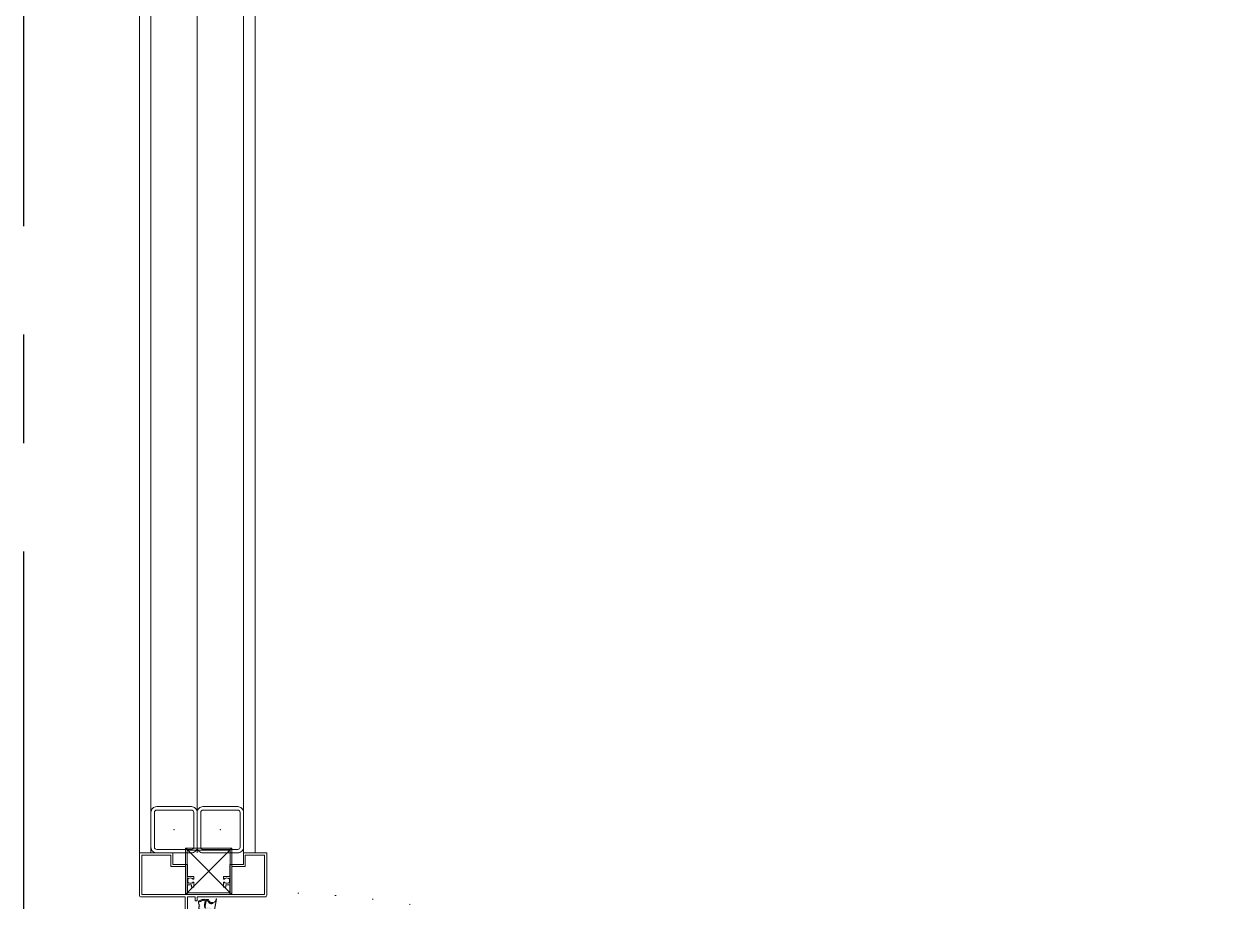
# Model space of a CAD drawing. Extents: x -2365 to 41970, y -230 to 8114.
# Drawn here: x 3588.8 to 3691.3, y 1193.3 to 1269.1 of the extents above; entities that cross this region are included whole.
import ezdxf

# ---------------------------------------------------------------- set-up
doc = ezdxf.new("R2010")
doc.units = 0
doc.header["$LTSCALE"] = 25
doc.linetypes.add('CENTER', pattern=[2, 1.25, -0.25, 0.25, -0.25])
doc.linetypes.add('DOT2', pattern=[0.125, 0, -0.125])
doc.layers.get('0').update_dxf_attribs({"color": 9, "lineweight": 9})
for name, color, linetype, lineweight in [('06D', 9, 'Continuous', 9), ('10', 9, 'Continuous', 9), ('11', 9, 'Continuous', 9), ('20', 9, 'DOT2', 9), ('33', 9, 'BATTING', 9), ('E-KABLO', 7, 'Continuous', 30)]:
    doc.layers.add(name, color=color, linetype=linetype, lineweight=lineweight)
doc.linetypes.add('BATTING', pattern='A,0.0001,-0.1,[134,ltypeshp.shx,S=0.1,R=0,X=-0.1,Y=0],-0.2,[134,ltypeshp.shx,S=0.1,R=180,X=0.1,Y=0],-0.1', length=0.4001)

# ---------------------------------------------------------------- blocks, each defined once
blk = doc.blocks.new('p-korkasa_40x40')
at = {"layer": '10'}
for points in [[(-2, -2), (-2, -2, 4.557572), (-2, -2), (2, -2, 6.895317), (2, -2), (2, -2), (2, 2), (-2, 2), (-2, -2)], [(-1.85, -1.85), (-1.85, 1.85), (1.85, 1.85), (1.85, -1.85), (-1.85, -1.85, -4.556435), (-1.85, -1.85)]]:
    blk.add_lwpolyline(points, format="xyb", close=True, dxfattribs=at)
for points in [[(2, -2), (-2, 2)], [(2, 2), (-2, -1.97)]]:
    blk.add_lwpolyline(points, dxfattribs=at)
blk = doc.blocks.new('P-AH-01-10')
at = {"layer": '10'}
h = blk.add_hatch(color=256, dxfattribs=at)
edge = h.paths.add_edge_path()
edge.add_spline(control_points=[(-4.46, -93.81), (-4.41, -93.85), (-4.31, -93.92), (-4.22, -94.03), (-4.11, -94.12), (-4.16, -94.23), (-4.2, -94.33), (-4.18, -94.44), (-4.11, -94.52), (-4.11, -94.61), (-4.11, -94.73), (-4.27, -94.8), (-4.44, -94.88), (-4.68, -94.9), (-4.84, -94.88), (-4.98, -94.89), (-5, -94.77), (-5.08, -94.7), (-5.16, -94.59), (-5.29, -94.61), (-5.41, -94.63), (-5.55, -94.67), (-5.6, -94.79), (-5.65, -94.97), (-5.67, -94.92), (-5.68, -94.9)], knot_values=[0, 0, 0, 0, 1.972481, 3.574486, 4.459232, 5.627327, 6.631388, 7.787073, 8.750153, 9.776377, 10.52172, 11.983185, 14.349038, 16.622963, 18.666606, 19.53266, 20.303207, 21.531065, 22.895002, 24.140503, 24.941405, 26.576439, 28.121431, 29.408424, 30.069043, 30.069043, 30.069043, 30.069043], degree=3, periodic=0)
edge.add_arc((-5.66, -94.89), 0.02, -189.6961, -163.7234, ccw=False)
edge.add_line((-5.68, -94.89), (-5.51, -93.94))
edge.add_spline(control_points=[(-5.51, -93.94), (-5.47, -93.91), (-5.4, -93.86), (-5.3, -93.85), (-5.24, -93.87), (-5.24, -93.87), (-5.22, -93.94), (-5.22, -93.94)], knot_values=[0, 0, 0, 0, 0.223005, 0.446978, 0.802266, 1.018677, 1.060394, 1.060394, 1.060394, 1.060394], degree=3, periodic=0)
edge.add_arc((-4.99, -93.88), 0.24, -167.1554, -38.8576)
edge.add_spline(control_points=[(-4.8, -94.04), (-4.82, -94.01), (-4.81, -93.95), (-4.87, -93.85), (-4.75, -93.86), (-4.74, -94.05), (-4.58, -93.99), (-4.34, -94), (-4.47, -93.88), (-4.47, -93.83), (-4.46, -93.81)], knot_values=[1.684533, 1.684533, 1.684533, 1.684533, 1.827513, 2.001132, 2.034133, 2.383878, 2.57075, 2.817302, 2.995365, 3.101802, 3.101802, 3.101802, 3.101802], degree=3, periodic=0)
edge = h.paths.add_edge_path(flags=16)
edge.add_spline(control_points=[(-5.49, -94.59), (-5.47, -94.58), (-5.45, -94.56), (-5.41, -94.54), (-5.4, -94.53), (-5.39, -94.53)], knot_values=[4.696286, 4.696286, 4.696286, 4.696286, 4.796123, 4.796123, 4.85442, 4.85442, 4.85442, 4.85442], degree=3, periodic=0)
edge.add_spline(control_points=[(-5.39, -94.53), (-5.39, -94.53), (-5.39, -94.53), (-5.38, -94.53), (-5.37, -94.53), (-5.35, -94.52), (-5.34, -94.52), (-5.33, -94.52), (-5.32, -94.52), (-5.29, -94.52), (-5.27, -94.51), (-5.23, -94.51), (-5.21, -94.51), (-5.17, -94.52), (-5.16, -94.52), (-5.13, -94.53), (-5.11, -94.54), (-5.08, -94.56), (-5.07, -94.57), (-5.04, -94.59), (-5.03, -94.61), (-5.01, -94.63), (-5.01, -94.64), (-4.99, -94.66), (-4.98, -94.66), (-4.96, -94.69), (-4.95, -94.72), (-4.93, -94.74)], knot_values=[3.795206, 3.795206, 3.795206, 3.795206, 3.825435, 3.825435, 3.876176, 3.876176, 3.92312, 3.92312, 3.970064, 3.970064, 4.05608, 4.05608, 4.142095, 4.142095, 4.181856, 4.181856, 4.244412, 4.244412, 4.309456, 4.309456, 4.374501, 4.374501, 4.4364, 4.4364, 4.4983, 4.4983, 4.605733, 4.605733, 4.605733, 4.605733], degree=3, periodic=0)
edge.add_arc((-4.86, -94.71), 0.076, -153.7733, -27.2222)
edge.add_arc((-5.77, -94.32), 1.06, -383.3762, -348.8377)
edge.add_arc((-4.75, -94.12), 0.02, -348.9001, -239.8046)
edge.add_arc((-4.97, -93.84), 0.342, -515.5119, -411.1287, ccw=False)
edge.add_arc((-5.35, -94), 0.0708, -341.8184, -180.1577)
edge.add_line((-5.42, -94), (-5.52, -94.57))
edge.add_arc((-5.5, -94.58), 0.02, -189.6961, -45.6378)
edge = h.paths.add_edge_path(flags=16)
edge.add_spline(control_points=[(-4.62, -94.83), (-4.62, -94.83), (-4.61, -94.83), (-4.58, -94.82), (-4.55, -94.81), (-4.51, -94.79), (-4.51, -94.79), (-4.51, -94.79)], knot_values=[2.606882, 2.606882, 2.606882, 2.606882, 2.618309, 2.618309, 2.814705, 2.814705, 2.821436, 2.821436, 2.821436, 2.821436], degree=3, periodic=0)
edge.add_spline(control_points=[(-4.51, -94.79), (-4.48, -94.78), (-4.44, -94.77), (-4.41, -94.76), (-4.41, -94.76), (-4.41, -94.76)], knot_values=[2.408074, 2.408074, 2.408074, 2.408074, 2.597739, 2.597739, 2.606882, 2.606882, 2.606882, 2.606882], degree=3, periodic=0)
edge.add_spline(control_points=[(-4.41, -94.76), (-4.39, -94.75), (-4.38, -94.75), (-4.35, -94.73), (-4.33, -94.73), (-4.3, -94.71), (-4.29, -94.71), (-4.28, -94.7)], knot_values=[2.149006, 2.149006, 2.149006, 2.149006, 2.238061, 2.238061, 2.336259, 2.336259, 2.408074, 2.408074, 2.408074, 2.408074], degree=3, periodic=0)
edge.add_spline(control_points=[(-4.28, -94.7), (-4.27, -94.7), (-4.27, -94.7), (-4.25, -94.69), (-4.25, -94.69), (-4.23, -94.68), (-4.23, -94.68), (-4.22, -94.67), (-4.21, -94.67), (-4.21, -94.67)], knot_values=[1.977607, 1.977607, 1.977607, 1.977607, 2.00399, 2.00399, 2.053089, 2.053089, 2.101048, 2.101048, 2.149006, 2.149006, 2.149006, 2.149006], degree=3, periodic=0)
edge.add_arc((-4.22, -94.65), 0.02, -411.5664, -360.5556)
edge.add_spline(control_points=[(-4.2, -94.65), (-4.2, -94.65), (-4.2, -94.65), (-4.2, -94.64), (-4.2, -94.64), (-4.2, -94.62), (-4.2, -94.61), (-4.2, -94.6)], knot_values=[1.698781, 1.698781, 1.698781, 1.698781, 1.709176, 1.709176, 1.751194, 1.751194, 1.814824, 1.814824, 1.814824, 1.814824], degree=3, periodic=0)
edge.add_spline(control_points=[(-4.2, -94.6), (-4.2, -94.6), (-4.2, -94.6), (-4.2, -94.59), (-4.2, -94.58), (-4.2, -94.57), (-4.2, -94.57), (-4.2, -94.56), (-4.2, -94.56), (-4.2, -94.56), (-4.21, -94.55), (-4.21, -94.55), (-4.21, -94.55), (-4.21, -94.55), (-4.21, -94.54), (-4.21, -94.54), (-4.21, -94.54), (-4.22, -94.54)], knot_values=[1.498289, 1.498289, 1.498289, 1.498289, 1.4989, 1.4989, 1.556387, 1.556387, 1.58513, 1.58513, 1.613874, 1.613874, 1.646409, 1.646409, 1.665385, 1.665385, 1.684361, 1.684361, 1.698781, 1.698781, 1.698781, 1.698781], degree=3, periodic=0)
edge.add_line((-4.22, -94.54), (-4.24, -94.49))
edge.add_line((-4.24, -94.49), (-4.27, -94.41))
edge.add_line((-4.27, -94.41), (-4.28, -94.33))
edge.add_line((-4.28, -94.33), (-4.26, -94.23))
edge.add_spline(control_points=[(-4.26, -94.23), (-4.26, -94.22), (-4.25, -94.21), (-4.24, -94.18), (-4.24, -94.17), (-4.23, -94.15)], knot_values=[0.932214, 0.932214, 0.932214, 0.932214, 0.972815, 0.972815, 1.05928, 1.05928, 1.05928, 1.05928], degree=3, periodic=0)
edge.add_arc((-4.25, -94.15), 0.02, -384.1288, -311.1876)
edge.add_spline(control_points=[(-4.24, -94.13), (-4.24, -94.12), (-4.25, -94.12), (-4.26, -94.11), (-4.26, -94.11), (-4.26, -94.11)], knot_values=[0.619149, 0.619149, 0.619149, 0.619149, 0.680038, 0.680038, 0.680134, 0.680134, 0.680134, 0.680134], degree=3, periodic=0)
edge.add_line((-4.26, -94.11), (-4.29, -94.08))
edge.add_arc((-4.34, -94.14), 0.076, -314.3826, -291.8249)
edge.add_line((-4.32, -94.07), (-4.39, -94.06))
edge.add_line((-4.39, -94.06), (-4.47, -94.07))
edge.add_line((-4.47, -94.07), (-4.55, -94.07))
edge.add_line((-4.55, -94.07), (-4.6, -94.07))
edge.add_line((-4.6, -94.07), (-4.6, -94.07))
edge.add_arc((-4.59, -94.15), 0.076, -262.2541, -172.7718)
edge.add_line((-4.67, -94.16), (-4.67, -94.16))
edge.add_line((-4.67, -94.16), (-4.65, -94.22))
edge.add_line((-4.65, -94.22), (-4.64, -94.32))
edge.add_line((-4.64, -94.32), (-4.65, -94.44))
edge.add_line((-4.65, -94.44), (-4.65, -94.51))
edge.add_line((-4.65, -94.51), (-4.68, -94.65))
edge.add_arc((-5.63, -94.37), 0.983, -381.0841, -376.6741, ccw=False)
edge.add_arc((-4.64, -94.75), 0.076, -203.6945, -74.565)
blk.add_line((-5.68, -94.89), (-5.51, -93.94), dxfattribs=at)
blk.add_lwpolyline([(-2.98, -93.75), (-2.98, -95.1), (0.83, -95.1, -0.414214), (0.98, -95.25), (0.98, -98.88, -0.414214), (0.95, -98.9), (-1.88, -98.9, -0.414214), (-1.9, -98.88), (-1.9, -97.9), (-3.14, -97.9, -0.414214), (-3.16, -97.88), (-3.16, -96.85), (-3.72, -96.85), (-3.72, -96.62), (-3.61, -96.62), (-3.65, -96.66, 0.091673), (-3.57, -96.73), (-3.54, -96.7, 0.288261), (-3.3, -96.7), (-3.26, -96.73, 0.091673), (-3.19, -96.66), (-3.23, -96.62, 0.288261), (-3.23, -96.38), (-3.19, -96.35, 0.091673), (-3.26, -96.28), (-3.3, -96.31, 0.288261), (-3.54, -96.31), (-3.57, -96.28, 0.091673), (-3.65, -96.35), (-3.61, -96.38), (-3.72, -96.38), (-3.72, -95.98, -0.414214), (-3.69, -95.95), (-3.54, -95.95, -0.414214), (-3.52, -95.98), (-3.52, -96.15), (-3.16, -96.15), (-3.16, -95.45, 0.414214), (-3.31, -95.3), (-6.69, -95.3, 0.414214), (-6.84, -95.45), (-6.84, -96.15), (-6.48, -96.15), (-6.48, -95.98, -0.414214), (-6.46, -95.95), (-6.31, -95.95, -0.414214), (-6.28, -95.98), (-6.28, -96.38), (-6.39, -96.38), (-6.35, -96.35, 0.091673), (-6.43, -96.28), (-6.46, -96.31, 0.288261), (-6.7, -96.31), (-6.74, -96.28, 0.091673), (-6.81, -96.35), (-6.77, -96.38, 0.288261), (-6.77, -96.62), (-6.81, -96.66, 0.091673), (-6.74, -96.73), (-6.7, -96.7, 0.288261), (-6.46, -96.7), (-6.43, -96.73, 0.091673), (-6.35, -96.66), (-6.39, -96.62), (-6.28, -96.62), (-6.28, -96.85), (-6.84, -96.85), (-6.84, -97.88, -0.414214), (-6.87, -97.9), (-8, -97.9), (-8, -98.88, -0.414214), (-8.03, -98.9), (-10, -98.9, -0.414214), (-10.02, -98.88), (-10.02, -95.25, -0.414214), (-9.87, -95.1), (-4, -95.1), (-4, -94.78, -0.414214), (-3.98, -94.75), (-3.85, -94.75, -0.414214), (-3.82, -94.78), (-3.82, -95.1), (-3.16, -95.1), (-3.16, -93.78)], format="xyb", dxfattribs=at)
for points in [[(-4.71, -94.76), (-4.68, -94.65)], [(-4.28, -94.7), (-4.41, -94.76), (-4.51, -94.79), (-4.62, -94.83), (-4.7, -94.8), (-4.7, -94.8), (-4.71, -94.76)]]:
    blk.add_lwpolyline(points, dxfattribs=at)
for points in [[(-7, -97.72), (-8.16, -97.72), (-8.16, -98.7), (-9.82, -98.7), (-9.82, -95.3), (-7, -95.3)], [(0.78, -98.7), (0.78, -95.3), (-3, -95.3), (-3, -97.72), (-1.74, -97.72), (-1.74, -98.7)]]:
    blk.add_lwpolyline(points, close=True, dxfattribs=at)
for centre, radius, start, end in [((-5.77, -94.32), 1.06, 336.6238, 11.1647), ((-5.63, -94.37), 0.983, 338.9159, 12.4907), ((-4.86, -94.71), 0.076, 206.2267, 332.7778), ((-4.64, -94.75), 0.076, 156.3055, 285.435)]:
    blk.add_arc(centre, radius, start, end, dxfattribs=at)
for points, knots in [([(-4.46, -93.81), (-4.41, -93.85), (-4.31, -93.92), (-4.22, -94.03), (-4.11, -94.12), (-4.16, -94.23), (-4.2, -94.33), (-4.18, -94.44), (-4.11, -94.52), (-4.11, -94.61), (-4.11, -94.73), (-4.27, -94.8), (-4.44, -94.88), (-4.68, -94.9), (-4.84, -94.88), (-4.98, -94.89), (-5, -94.77), (-5.08, -94.7), (-5.16, -94.59), (-5.29, -94.61), (-5.41, -94.63), (-5.55, -94.67), (-5.62, -94.79), (-5.65, -94.97), (-5.67, -94.92), (-5.68, -94.9)], [0, 0, 0, 0, 1.972481, 3.574486, 4.459232, 5.627327, 6.631388, 7.787073, 8.750153, 9.776377, 10.52172, 11.983185, 14.349038, 16.622963, 18.666606, 19.53266, 20.303207, 21.531065, 22.895002, 24.140503, 24.941405, 26.576439, 28.121431, 29.408424, 30.069043, 30.069043, 30.069043, 30.069043]), ([(-4.93, -94.74), (-4.95, -94.72), (-4.96, -94.69), (-4.98, -94.66), (-4.99, -94.66), (-5.01, -94.64), (-5.01, -94.63), (-5.03, -94.61), (-5.04, -94.59), (-5.07, -94.57), (-5.08, -94.56), (-5.11, -94.54), (-5.13, -94.53), (-5.16, -94.52), (-5.17, -94.52), (-5.21, -94.51), (-5.23, -94.51), (-5.27, -94.51), (-5.29, -94.52), (-5.32, -94.52), (-5.33, -94.52), (-5.34, -94.52), (-5.35, -94.52), (-5.37, -94.53), (-5.38, -94.53), (-5.39, -94.53), (-5.39, -94.53), (-5.39, -94.53)], [3.7952058, 3.7952058, 3.7952058, 3.7952058, 3.9026393, 3.9026393, 3.9645387, 3.9645387, 4.0264381, 4.0264381, 4.0914828, 4.0914828, 4.1565275, 4.1565275, 4.2190829, 4.2190829, 4.2588441, 4.2588441, 4.3448595, 4.3448595, 4.4308749, 4.4308749, 4.4778191, 4.4778191, 4.5247633, 4.5247633, 4.5755038, 4.5755038, 4.6057333, 4.6057333, 4.6057333, 4.6057333]), ([(-4.21, -94.67), (-4.21, -94.67), (-4.22, -94.67), (-4.23, -94.68), (-4.23, -94.68), (-4.25, -94.69), (-4.25, -94.69), (-4.28, -94.7), (-4.3, -94.71), (-4.33, -94.73), (-4.35, -94.73), (-4.38, -94.75), (-4.4, -94.75), (-4.45, -94.77), (-4.48, -94.78), (-4.55, -94.81), (-4.58, -94.82), (-4.61, -94.83), (-4.62, -94.83), (-4.62, -94.83)], [1.9776074, 1.9776074, 1.9776074, 1.9776074, 2.025566, 2.025566, 2.0735245, 2.0735245, 2.1226235, 2.1226235, 2.2208216, 2.2208216, 2.3190196, 2.3190196, 2.4172177, 2.4172177, 2.6136138, 2.6136138, 2.8100099, 2.8100099, 2.8214364, 2.8214364, 2.8214364, 2.8214364])]:
    blk.add_open_spline(points, degree=3, knots=knots, dxfattribs=at)
at = {"layer": '20'}
blk.add_arc((-9.18, -13.22), 82.29, 179.9189, 269.4168, dxfattribs=at)
at = {"layer": '10', "rotation": 90}
blk.add_blockref('p-korkasa_40x40', (-5, -97.3), dxfattribs=at)
blk = doc.blocks.new('Prf-40x40')
for points in [[(1.5, -2), (-1.5, -2, -0.414214), (-2, -1.5), (-2, 1.5, -0.414214), (-1.5, 2), (1.5, 2, -0.414214), (2, 1.5), (2, -1.5, -0.414214)], [(1.5, -1.7), (-1.5, -1.7, -0.414214), (-1.7, -1.5), (-1.7, 1.5, -0.414214), (-1.5, 1.7), (1.5, 1.7, -0.414214), (1.7, 1.5), (1.7, -1.5, -0.414214)]]:
    blk.add_lwpolyline(points, format="xyb", close=True)
blk.add_point((0, 0))

msp = doc.modelspace()

# ---------------------------------------------------------------- linework, layer by layer
at = {"layer": '06D'}
msp.add_lwpolyline([(3603.83, 1342.5), (3603.83, 1199.47)], dxfattribs=at)
at = {"layer": '11'}
for points in [[(3598.83, 1354.5), (3618.84, 1354.5), (3618.84, 1353.5), (3599.83, 1353.5), (3599.83, 1197.47), (3598.83, 1197.47)], [(3607.83, 1345.5), (3618.84, 1345.5), (3618.84, 1344.5), (3608.83, 1344.5), (3608.83, 1197.47), (3607.83, 1197.47)]]:
    msp.add_lwpolyline(points, close=True, dxfattribs=at)
at = {"layer": '33', "ltscale": 0.3}
msp.add_lwpolyline([(3603.83, 1197.47), (3603.83, 1344.4)], dxfattribs=at)
at = {"layer": 'E-KABLO', "color": 6, "linetype": 'CENTER', "ltscale": 1.5}
msp.add_line((3588.84, 801.65), (3588.84, 1998.21), dxfattribs=at)

# ---------------------------------------------------------------- block references
at = {"layer": '10', "xscale": -1, "rotation": 270}
for p in [(3601.83, 1199.47), (3605.83, 1199.47)]:
    msp.add_blockref('Prf-40x40', p, dxfattribs=at)
at = {"layer": '10', "rotation": 180}
msp.add_blockref('P-AH-01-10', (3599.82, 1098.57), dxfattribs=at)

doc.saveas('drawing.dxf')
